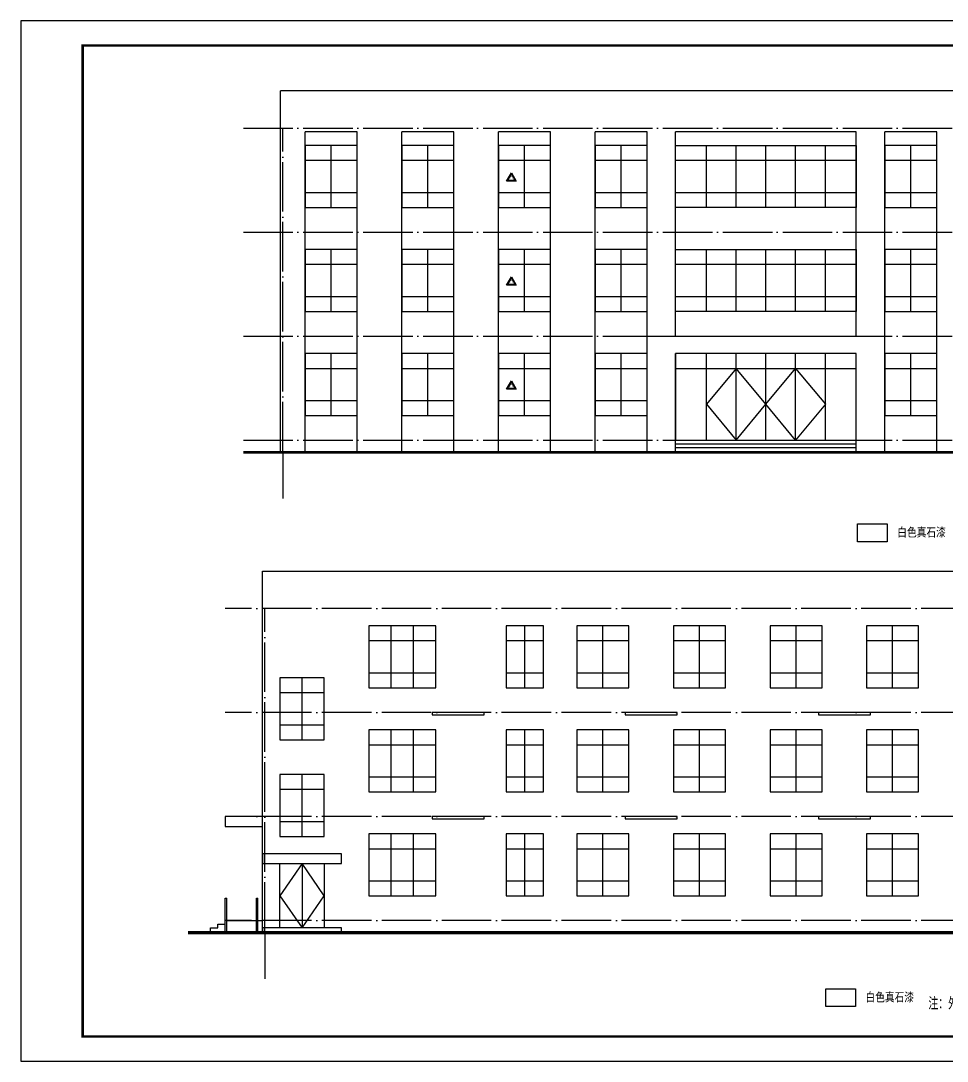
# Model space of a CAD drawing. Extents: x -695846 to 822170, y -413475 to 397179.
# Drawn here: x -535780 to -498373, y 38315 to 80315 of the extents above; entities that cross this region are included whole.
import ezdxf

# ---------------------------------------------------------------- set-up
doc = ezdxf.new("R2010")
doc.units = 0
doc.header["$LTSCALE"] = 1000
doc.header["$MEASUREMENT"] = 0
doc.linetypes.add('DOTE', pattern=[2.42, 2, -0.2, 0.02, -0.2])
for name, color, linetype in [('AXIS', 3, 'Continuous'), ('BALCONY', 6, 'Continuous'), ('DOTE', 1, 'DOTE'), ('PUB_TEXT', 7, 'Continuous'), ('T-图框-175', 175, 'Continuous'), ('WINDOW', 4, 'Continuous')]:
    doc.layers.add(name, color=color, linetype=linetype)
doc.styles.add('-黑体', font='simhei.ttf', dxfattribs={"width": 0.8})
doc.styles.add('_HZTXT', font='txt.shx', dxfattribs={"width": 0.8, "bigfont": 'HZTXT.shx'})

# ---------------------------------------------------------------- blocks, each defined once
blk = doc.blocks.new('A$C41DF7C9F')
h = blk.add_hatch(color=1)
h.paths.add_polyline_path([(779, 1350), (0, 0), (1559, 0)])
h.paths.add_polyline_path([(779, 1150), (1386, 100), (173, 100)], flags=16)
at = {"color": 1}
for points in [[(779, 1350), (0, 0), (1559, 0)], [(779, 1150), (173, 100), (1386, 100)]]:
    blk.add_lwpolyline(points, close=True, dxfattribs=at)
at = {"color": 1, "const_width": 35}
blk.add_lwpolyline([(779, 850), (433, 250), (1126, 250)], close=True, dxfattribs=at)

msp = doc.modelspace()

# ---------------------------------------------------------------- linework, layer by layer
for p, q in [((-525293, 62934), (-525293, 77484)), ((-524293, 62934), (-524293, 75834)), ((-522193, 62934), (-522193, 75834)), ((-520393, 62934), (-520393, 75834)), ((-518293, 62934), (-518293, 75834)), ((-516493, 62934), (-516493, 75834)), ((-514393, 62934), (-514393, 75834)), ((-512593, 62934), (-512593, 75834)), ((-510493, 62934), (-510493, 75834)), ((-509343, 67584), (-509343, 75834)), ((-502043, 67584), (-502043, 75834)), ((-500893, 62934), (-500893, 75834)), ((-498793, 62934), (-498793, 75834)), ((-509343, 62934), (-509343, 66884)), ((-502043, 62934), (-502043, 66884)), ((-526793, 62934), (-483093, 62934)), ((-526025, 43542), (-526025, 58092)), ((-527525, 43542), (-527525, 44892)), ((-527465, 43542), (-527465, 44892)), ((-526265, 43542), (-526265, 44892)), ((-526205, 43542), (-526205, 44892)), ((-485325, 43542), (-529025, 43542))]:
    msp.add_line(p, q)
for points in [[(-486093, 77484), (-525293, 77484)], [(-522193, 75834), (-524293, 75834)], [(-518293, 75834), (-520393, 75834)], [(-514393, 75834), (-516493, 75834)], [(-510493, 75834), (-512593, 75834)], [(-502043, 75834), (-509343, 75834)], [(-498793, 75834), (-500893, 75834)], [(-510493, 67584), (-500893, 67584)], [(-509339, 63234), (-502043, 63234)], [(-509339, 63084), (-502043, 63084)], [(-526025, 58092), (-486825, 58092)], [(-527525, 44892), (-527465, 44892)], [(-526265, 44892), (-526205, 44892)], [(-528125, 43542), (-528125, 43692), (-527825, 43692), (-527825, 43842), (-527525, 43842), (-527525, 43992)], [(-527465, 43992), (-526265, 43992)], [(-526205, 43992), (-526025, 43992)]]:
    msp.add_lwpolyline(points)
at = {"color": 8}
for points in [[(-506893, 66284), (-508093, 64834), (-506893, 63384), (-505693, 64834), (-506893, 66284)], [(-504493, 66284), (-503293, 64834), (-504493, 63384), (-505693, 64834), (-504493, 66284)], [(-524425, 46292), (-525325, 44992), (-524425, 43692), (-523525, 44992), (-524425, 46292)]]:
    msp.add_lwpolyline(points, dxfattribs=at)
at = {"const_width": 100}
for points in [[(-526793, 62884), (-483093, 62884)], [(-485325, 43492), (-529025, 43492)]]:
    msp.add_lwpolyline(points, dxfattribs=at)
for points in [[(-501988, 60006), (-500794, 60006), (-500794, 59285), (-501988, 59285)], [(-519175, 52292), (-517075, 52292), (-517075, 52392), (-519175, 52392)], [(-511375, 52292), (-509275, 52292), (-509275, 52392), (-511375, 52392)], [(-503575, 52292), (-501475, 52292), (-501475, 52392), (-503575, 52392)], [(-526025, 48192), (-527525, 48192), (-527525, 47792), (-526025, 47792)], [(-519175, 48092), (-517075, 48092), (-517075, 48192), (-519175, 48192)], [(-511375, 48092), (-509275, 48092), (-509275, 48192), (-511375, 48192)], [(-503575, 48092), (-501475, 48092), (-501475, 48192), (-503575, 48192)], [(-522825, 46692), (-526025, 46692), (-526025, 46292), (-522825, 46292)], [(-522825, 43692), (-526025, 43692), (-526025, 43542), (-522825, 43542)], [(-503271, 41237), (-502077, 41237), (-502077, 40516), (-503271, 40516)]]:
    msp.add_lwpolyline(points, close=True)
at = {"layer": 'AXIS'}
for p, q in [((-525193, 62934), (-525193, 61034)), ((-525925, 43542), (-525925, 41642))]:
    msp.add_line(p, q, dxfattribs=at)
at = {"layer": 'DOTE'}
for p, q in [((-526793, 75984), (-484593, 75984)), ((-525193, 62934), (-525193, 75984)), ((-526793, 71784), (-484593, 71784)), ((-526793, 67584), (-484593, 67584)), ((-526793, 63384), (-484593, 63384)), ((-485325, 56592), (-527525, 56592)), ((-525925, 43542), (-525925, 56592)), ((-485325, 52392), (-527525, 52392)), ((-485325, 48192), (-527525, 48192)), ((-485325, 43992), (-527525, 43992))]:
    msp.add_line(p, q, dxfattribs=at)
at = {"layer": 'T-图框-175'}
msp.add_lwpolyline([(-535780, 38315), (-461480, 38315), (-461480, 80315), (-535780, 80315)], close=True, dxfattribs=at)
at = {"layer": 'T-图框-175', "const_width": 100}
msp.add_lwpolyline([(-533280, 39315), (-462480, 39315), (-462480, 79315), (-533280, 79315)], close=True, dxfattribs=at)
at = {"layer": 'WINDOW'}
for points in [[(-524293, 72784), (-522193, 72784), (-522193, 75284), (-524293, 75284)], [(-520393, 72784), (-518293, 72784), (-518293, 75284), (-520393, 75284)], [(-516493, 72784), (-514393, 72784), (-514393, 75284), (-516493, 75284)], [(-512593, 72784), (-510493, 72784), (-510493, 75284), (-512593, 75284)], [(-509343, 75284), (-502043, 75284), (-502043, 72784), (-509343, 72784)], [(-500893, 72784), (-498793, 72784), (-498793, 75284), (-500893, 75284)], [(-524293, 68584), (-522193, 68584), (-522193, 71084), (-524293, 71084)], [(-520393, 68584), (-518293, 68584), (-518293, 71084), (-520393, 71084)], [(-516493, 68584), (-514393, 68584), (-514393, 71084), (-516493, 71084)], [(-512593, 68584), (-510493, 68584), (-510493, 71084), (-512593, 71084)], [(-509343, 71084), (-502043, 71084), (-502043, 68584), (-509343, 68584)], [(-500893, 68584), (-498793, 68584), (-498793, 71084), (-500893, 71084)], [(-524293, 64384), (-522193, 64384), (-522193, 66884), (-524293, 66884)], [(-520393, 64384), (-518293, 64384), (-518293, 66884), (-520393, 66884)], [(-516493, 64384), (-514393, 64384), (-514393, 66884), (-516493, 66884)], [(-512593, 64384), (-510493, 64384), (-510493, 66884), (-512593, 66884)], [(-509343, 63384), (-502043, 63384), (-502043, 66884), (-509343, 66884)], [(-500893, 64384), (-498793, 64384), (-498793, 66884), (-500893, 66884)], [(-521725, 53392), (-519025, 53392), (-519025, 55892), (-521725, 55892)], [(-516175, 53392), (-514675, 53392), (-514675, 55892), (-516175, 55892)], [(-513325, 53392), (-511225, 53392), (-511225, 55892), (-513325, 55892)], [(-509425, 53392), (-507325, 53392), (-507325, 55892), (-509425, 55892)], [(-505525, 53392), (-503425, 53392), (-503425, 55892), (-505525, 55892)], [(-501625, 53392), (-499525, 53392), (-499525, 55892), (-501625, 55892)], [(-525325, 51292), (-523525, 51292), (-523525, 53792), (-525325, 53792)], [(-521725, 49192), (-519025, 49192), (-519025, 51692), (-521725, 51692)], [(-516175, 49192), (-514675, 49192), (-514675, 51692), (-516175, 51692)], [(-513325, 49192), (-511225, 49192), (-511225, 51692), (-513325, 51692)], [(-509425, 49192), (-507325, 49192), (-507325, 51692), (-509425, 51692)], [(-505525, 49192), (-503425, 49192), (-503425, 51692), (-505525, 51692)], [(-501625, 49192), (-499525, 49192), (-499525, 51692), (-501625, 51692)], [(-525325, 47392), (-523525, 47392), (-523525, 49892), (-525325, 49892)], [(-521725, 44992), (-519025, 44992), (-519025, 47492), (-521725, 47492)], [(-516175, 44992), (-514675, 44992), (-514675, 47492), (-516175, 47492)], [(-513325, 44992), (-511225, 44992), (-511225, 47492), (-513325, 47492)], [(-509425, 44992), (-507325, 44992), (-507325, 47492), (-509425, 47492)], [(-505525, 44992), (-503425, 44992), (-503425, 47492), (-505525, 47492)], [(-501625, 44992), (-499525, 44992), (-499525, 47492), (-501625, 47492)], [(-523525, 43692), (-525325, 43692), (-525325, 46292), (-523525, 46292)]]:
    msp.add_lwpolyline(points, close=True, dxfattribs=at)
for points in [[(-523243, 72784), (-523243, 75284)], [(-519343, 72784), (-519343, 75284)], [(-515443, 72784), (-515443, 75284)], [(-511543, 72784), (-511543, 75284)], [(-508093, 72784), (-508093, 75284)], [(-506893, 72784), (-506893, 75284)], [(-505693, 72784), (-505693, 75284)], [(-504493, 72784), (-504493, 75284)], [(-503293, 72784), (-503293, 75284)], [(-499843, 72784), (-499843, 75284)], [(-524293, 74684), (-522193, 74684)], [(-520393, 74684), (-518293, 74684)], [(-516493, 74684), (-514393, 74684)], [(-512593, 74684), (-510493, 74684)], [(-509343, 74684), (-502043, 74684)], [(-500893, 74684), (-498793, 74684)], [(-524293, 73384), (-522193, 73384)], [(-520393, 73384), (-518293, 73384)], [(-516493, 73384), (-514393, 73384)], [(-512593, 73384), (-510493, 73384)], [(-509343, 73384), (-502043, 73384)], [(-500893, 73384), (-498793, 73384)], [(-523243, 68584), (-523243, 71084)], [(-519343, 68584), (-519343, 71084)], [(-515443, 68584), (-515443, 71084)], [(-511543, 68584), (-511543, 71084)], [(-508093, 68584), (-508093, 71084)], [(-506893, 68584), (-506893, 71084)], [(-505693, 68584), (-505693, 71084)], [(-504493, 68584), (-504493, 71084)], [(-503293, 68584), (-503293, 71084)], [(-499843, 68584), (-499843, 71084)], [(-524293, 70484), (-522193, 70484)], [(-520393, 70484), (-518293, 70484)], [(-516493, 70484), (-514393, 70484)], [(-512593, 70484), (-510493, 70484)], [(-509343, 70484), (-502043, 70484)], [(-500893, 70484), (-498793, 70484)], [(-524293, 69184), (-522193, 69184)], [(-520393, 69184), (-518293, 69184)], [(-516493, 69184), (-514393, 69184)], [(-512593, 69184), (-510493, 69184)], [(-509343, 69184), (-502043, 69184)], [(-500893, 69184), (-498793, 69184)], [(-523243, 64384), (-523243, 66884)], [(-519343, 64384), (-519343, 66884)], [(-515443, 64384), (-515443, 66884)], [(-511543, 64384), (-511543, 66884)], [(-508093, 63384), (-508093, 66884)], [(-506893, 63384), (-506893, 66884)], [(-505693, 63384), (-505693, 66884)], [(-504493, 63384), (-504493, 66884)], [(-503293, 63384), (-503293, 66884)], [(-499843, 64384), (-499843, 66884)], [(-524293, 66284), (-522193, 66284)], [(-520393, 66284), (-518293, 66284)], [(-516493, 66284), (-514393, 66284)], [(-512593, 66284), (-510493, 66284)], [(-509343, 66284), (-502043, 66284)], [(-500893, 66284), (-498793, 66284)], [(-524293, 64984), (-522193, 64984)], [(-520393, 64984), (-518293, 64984)], [(-516493, 64984), (-514393, 64984)], [(-512593, 64984), (-510493, 64984)], [(-500893, 64984), (-498793, 64984)], [(-520825, 53392), (-520825, 55892)], [(-519925, 53392), (-519925, 55892)], [(-515425, 53392), (-515425, 55892)], [(-512275, 53392), (-512275, 55892)], [(-508375, 53392), (-508375, 55892)], [(-504475, 53392), (-504475, 55892)], [(-500575, 53392), (-500575, 55892)], [(-521725, 55292), (-519025, 55292)], [(-516175, 55292), (-514675, 55292)], [(-513325, 55292), (-511225, 55292)], [(-509425, 55292), (-507325, 55292)], [(-505525, 55292), (-503425, 55292)], [(-501625, 55292), (-499525, 55292)], [(-524425, 51292), (-524425, 53792)], [(-521725, 53992), (-519025, 53992)], [(-516175, 53992), (-514675, 53992)], [(-513325, 53992), (-511225, 53992)], [(-509425, 53992), (-507325, 53992)], [(-505525, 53992), (-503425, 53992)], [(-501625, 53992), (-499525, 53992)], [(-525325, 53192), (-523525, 53192)], [(-525325, 51892), (-523525, 51892)], [(-520825, 49192), (-520825, 51692)], [(-519925, 49192), (-519925, 51692)], [(-515425, 49192), (-515425, 51692)], [(-512275, 49192), (-512275, 51692)], [(-508375, 49192), (-508375, 51692)], [(-504475, 49192), (-504475, 51692)], [(-500575, 49192), (-500575, 51692)], [(-521725, 51092), (-519025, 51092)], [(-516175, 51092), (-514675, 51092)], [(-513325, 51092), (-511225, 51092)], [(-509425, 51092), (-507325, 51092)], [(-505525, 51092), (-503425, 51092)], [(-501625, 51092), (-499525, 51092)], [(-524425, 47392), (-524425, 49892)], [(-521725, 49792), (-519025, 49792)], [(-516175, 49792), (-514675, 49792)], [(-513325, 49792), (-511225, 49792)], [(-509425, 49792), (-507325, 49792)], [(-505525, 49792), (-503425, 49792)], [(-501625, 49792), (-499525, 49792)], [(-525325, 49292), (-523525, 49292)], [(-525325, 47992), (-523525, 47992)], [(-520825, 44992), (-520825, 47492)], [(-519925, 44992), (-519925, 47492)], [(-515425, 44992), (-515425, 47492)], [(-512275, 44992), (-512275, 47492)], [(-508375, 44992), (-508375, 47492)], [(-504475, 44992), (-504475, 47492)], [(-500575, 44992), (-500575, 47492)], [(-521725, 46892), (-519025, 46892)], [(-516175, 46892), (-514675, 46892)], [(-513325, 46892), (-511225, 46892)], [(-509425, 46892), (-507325, 46892)], [(-505525, 46892), (-503425, 46892)], [(-501625, 46892), (-499525, 46892)], [(-524425, 46292), (-524425, 43692)], [(-521725, 45592), (-519025, 45592)], [(-516175, 45592), (-514675, 45592)], [(-513325, 45592), (-511225, 45592)], [(-509425, 45592), (-507325, 45592)], [(-505525, 45592), (-503425, 45592)], [(-501625, 45592), (-499525, 45592)]]:
    msp.add_lwpolyline(points, dxfattribs=at)

# ---------------------------------------------------------------- block references
at = {"xscale": -0.25, "yscale": 0.25, "zscale": 0.25}
for p in [(-515777, 73838), (-515777, 69638), (-515777, 65438)]:
    msp.add_blockref('A$C41DF7C9F', p, dxfattribs=at)

# ---------------------------------------------------------------- texts
at = {"layer": 'BALCONY', "color": 3, "style": '_HZTXT', "width": 0.8}
msp.add_text('注：外墙涂料面层施工时应根据立面分格效果要求，合理留设外墙分', height=500, dxfattribs=at).set_placement((-499133, 40396))
at = {"layer": 'PUB_TEXT', "style": '-黑体', "width": 0.8}
for p in [(-500389, 59492), (-501672, 40723)]:
    msp.add_text('白色真石漆', height=350, dxfattribs=at).set_placement(p)

doc.saveas('drawing.dxf')
